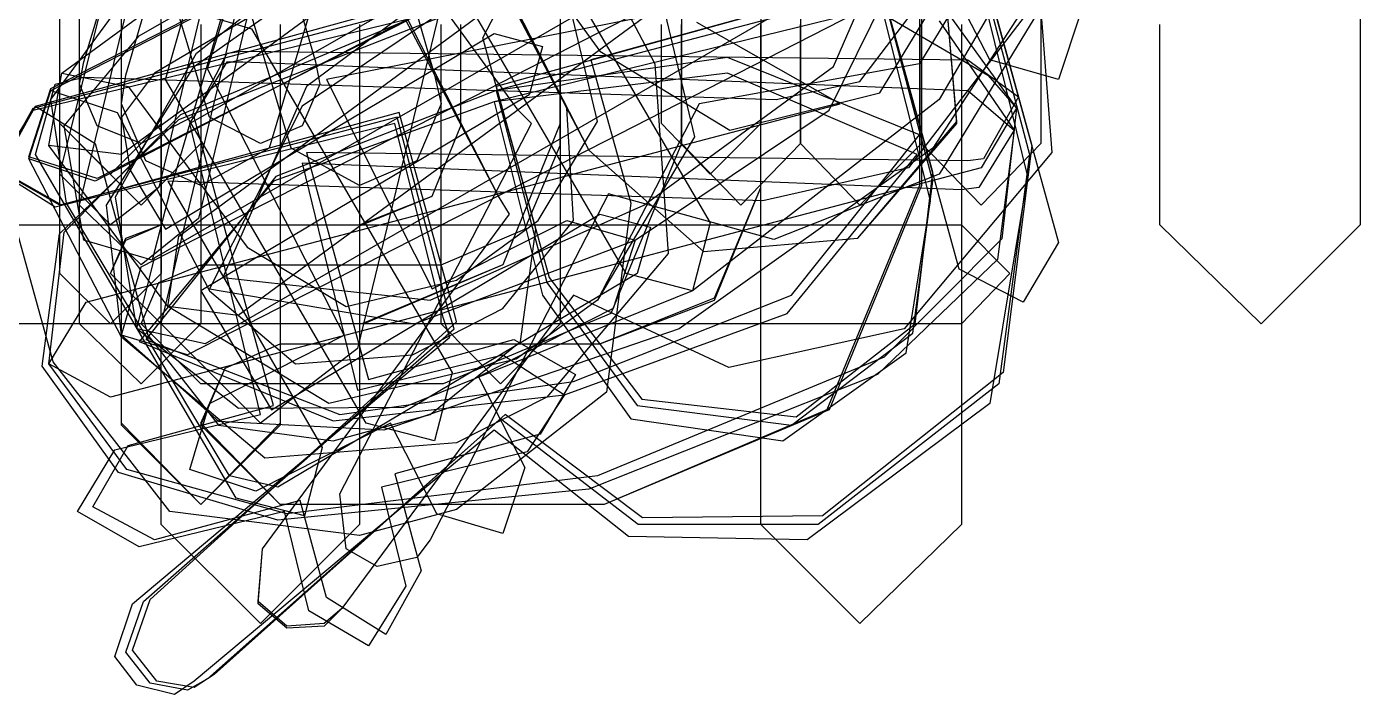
# Model space of a CAD drawing. Extents: x -1 to 315, y 0 to 224.
# Drawn here: x 0.044 to 0.926, y 222.077 to 222.519 of the extents above; entities that cross this region are included whole.
import ezdxf

# ---------------------------------------------------------------- set-up
doc = ezdxf.new("R2010")
doc.units = 0
doc.header["$MEASUREMENT"] = 0
doc.layers.add('UNDERLAY', color=8, linetype='Continuous')

msp = doc.modelspace()

# ---------------------------------------------------------------- linework, layer by layer
at = {"layer": 'UNDERLAY'}
for p, q in [((0.13272, 222.18967), (0.13272, 223.38101)), ((0.13272, 222.18967), (0.13272, 223.38101)), ((0.13272, 222.18967), (0.13272, 223.38101)), ((0.10646, 222.2567), (0.10646, 223.20885)), ((0.10646, 222.25529), (0.10646, 223.20885)), ((0.63441, 223.20885), (0.63441, 222.41404)), ((0.63587, 223.20885), (0.63587, 222.41404)), ((0.07875, 222.32232), (0.07875, 223.03669)), ((0.07875, 222.32232), (0.07875, 223.03669)), ((0.4769, 223.03669), (0.4769, 222.44191)), ((0.4769, 223.03669), (0.4769, 222.44191)), ((0.06563, 222.35583), (0.06563, 222.95097)), ((0.06563, 222.35583), (0.06563, 222.95097)), ((0.06563, 222.35583), (0.06563, 222.95097)), ((0.06563, 222.35583), (0.06563, 222.95097)), ((0.06563, 222.35583), (0.06563, 222.95097)), ((0.06563, 222.35583), (0.06563, 222.95097)), ((0.06563, 222.35583), (0.06563, 222.95097)), ((0.39669, 222.95097), (0.39669, 222.45496)), ((0.39669, 222.95097), (0.39669, 222.45496)), ((0.39669, 222.95097), (0.39669, 222.45496)), ((0.39669, 222.95097), (0.39669, 222.45496)), ((0.39669, 222.95097), (0.39669, 222.45496)), ((0.39669, 222.95097), (0.39669, 222.45496)), ((0.06709, 222.48848), (0.54545, 222.83984)), ((0.11813, 222.51317), (0.57754, 222.77564)), ((0.0598, 222.47825), (0.5892, 222.74953)), ((0.0598, 222.47684), (0.59066, 222.74953)), ((0.10938, 222.48707), (0.18084, 222.73189)), ((0.24356, 222.73189), (0.31356, 222.48707)), ((0.61108, 222.71743), (0.15168, 222.45496)), ((0.21876, 222.43874), (0.14001, 222.70297)), ((0.28293, 222.70297), (0.20418, 222.43874)), ((0.08167, 222.49589), (0.13563, 222.67792)), ((0.14438, 222.38053), (0.55857, 222.68533)), ((0.1823, 222.67792), (0.23481, 222.49589)), ((0.66213, 222.67968), (0.18376, 222.32796)), ((0.68108, 222.4973), (0.5892, 222.67369)), ((0.1648, 222.4592), (0.10501, 222.65781)), ((0.21147, 222.65781), (0.15313, 222.4592)), ((0.15605, 222.50153), (0.31939, 222.62994)), ((0.04813, 222.46519), (0.62421, 222.61689)), ((0.04959, 222.46661), (0.62421, 222.6243)), ((0.12834, 222.36606), (0.57316, 222.62253)), ((0.36315, 222.61689), (0.49586, 222.38935)), ((0.57754, 222.49271), (0.6315, 222.61689)), ((0.15459, 222.49271), (0.32523, 222.61407)), ((0.34565, 222.60948), (0.42294, 222.50294)), ((0.04813, 222.46378), (0.62712, 222.60525)), ((0.13272, 222.32232), (0.1998, 222.60243)), ((0.67671, 222.60666), (0.16188, 222.30927)), ((0.70004, 222.60243), (0.63441, 222.49447)), ((0.66504, 222.59925), (0.70879, 222.4405)), ((0.66504, 222.59925), (0.7263, 222.37629)), ((0.11959, 222.36007), (0.57754, 222.59502)), ((0.30627, 222.59361), (0.12834, 222.48848)), ((0.66504, 222.59361), (0.70733, 222.4345)), ((0.33106, 222.58761), (0.26252, 222.30609)), ((0.44044, 222.35583), (0.30773, 222.58337)), ((0.40107, 222.46519), (0.33981, 222.58337)), ((0.41273, 222.58337), (0.4594, 222.49447)), ((0.57462, 222.46378), (0.63587, 222.58761)), ((0.71025, 222.58902), (0.72192, 222.43591)), ((0.71025, 222.58761), (0.72192, 222.43591)), ((0.9261, 222.5862), (0.9261, 222.38794)), ((0.9261, 222.5862), (0.9261, 222.38794)), ((0.67962, 222.57314), (0.15022, 222.30186)), ((0.35294, 222.57173), (0.22897, 222.47966)), ((0.52066, 222.5802), (0.67962, 222.48707)), ((0.6665, 222.5802), (0.70588, 222.42004)), ((0.07875, 222.40099), (0.11959, 222.57032)), ((0.29168, 222.57032), (0.10646, 222.4345)), ((0.66942, 222.56856), (0.2421, 222.48424)), ((0.36898, 222.46378), (0.29168, 222.57032)), ((0.45649, 222.56856), (0.48566, 222.44614)), ((0.70246, 222.56538), (0.64754, 222.47084)), ((0.06563, 222.42145), (0.10063, 222.5615)), ((0.06563, 222.42145), (0.10063, 222.5615)), ((0.06563, 222.45496), (0.06563, 222.55409)), ((0.06563, 222.45496), (0.06563, 222.55409)), ((0.07875, 222.44191), (0.07875, 222.56009)), ((0.1648, 222.55409), (0.13126, 222.41263)), ((0.1648, 222.55409), (0.13126, 222.41263)), ((0.19835, 222.5615), (0.15751, 222.39217)), ((0.35585, 222.55409), (0.22606, 222.46661)), ((0.34565, 222.51176), (0.36752, 222.55409)), ((0.3544, 222.55409), (0.41565, 222.43732)), ((0.35585, 222.55409), (0.41565, 222.43732)), ((0.52941, 222.55409), (0.52941, 222.45496)), ((0.52941, 222.55409), (0.52941, 222.45496)), ((0.55566, 222.56009), (0.55566, 222.44191)), ((0.60816, 222.47543), (0.66066, 222.5615)), ((0.63587, 222.56009), (0.63587, 222.44191)), ((0.65921, 222.45638), (0.65046, 222.55833)), ((0.65921, 222.45496), (0.65046, 222.55692)), ((0.71463, 222.56009), (0.71463, 222.44191)), ((0.60816, 222.54986), (0.3544, 222.47966)), ((0.60816, 222.54986), (0.41711, 222.4973)), ((0.64316, 222.42286), (0.60816, 222.54986)), ((0.66066, 222.35866), (0.60816, 222.54986)), ((0.7263, 222.55127), (0.64754, 222.42145)), ((0.14584, 222.46096), (0.3369, 222.54104)), ((0.16334, 222.4913), (0.17793, 222.53822)), ((0.60962, 222.54386), (0.3544, 222.47684)), ((0.59504, 222.48283), (0.64025, 222.54245)), ((0.64316, 222.41686), (0.60962, 222.54386)), ((0.13563, 222.48424), (0.14876, 222.53081)), ((0.14438, 222.45779), (0.33835, 222.53363)), ((0.14876, 222.53081), (0.19251, 222.51776)), ((0.60962, 222.53222), (0.35294, 222.46943)), ((0.42148, 222.45638), (0.40398, 222.5294)), ((0.42148, 222.45638), (0.40398, 222.5294)), ((0.64171, 222.40381), (0.60962, 222.53222)), ((0.7036, 222.53183), (0.64316, 222.43874)), ((0.64777, 222.53593), (0.69858, 222.46519)), ((0.74088, 222.52799), (0.7263, 222.48424)), ((0.0598, 222.47084), (0.10063, 222.52658)), ((0.2946, 222.5234), (0.08896, 222.41686)), ((0.29606, 222.5234), (0.09042, 222.41863)), ((0.13272, 222.52058), (0.13272, 222.35583)), ((0.13272, 222.52058), (0.13272, 222.35583)), ((0.13272, 222.52058), (0.13272, 222.35583)), ((0.13272, 222.52058), (0.13272, 222.35583)), ((0.13272, 222.52058), (0.13272, 222.45496)), ((0.13272, 222.52058), (0.13272, 222.35583)), ((0.13272, 222.52058), (0.13272, 222.35583)), ((0.13272, 222.52058), (0.13272, 222.45496)), ((0.13272, 222.52058), (0.13272, 222.35583)), ((0.15897, 222.52058), (0.15897, 222.32232)), ((0.15897, 222.52058), (0.15897, 222.32232)), ((0.15897, 222.52058), (0.15897, 222.44191)), ((0.21147, 222.52058), (0.21147, 222.2567)), ((0.21147, 222.52058), (0.21147, 222.25529)), ((0.26397, 222.52058), (0.26397, 222.18967)), ((0.26397, 222.52058), (0.26397, 222.18967)), ((0.26397, 222.52058), (0.26397, 222.18967)), ((0.35585, 222.40699), (0.2946, 222.5234)), ((0.35585, 222.40699), (0.29606, 222.5234)), ((0.31794, 222.32232), (0.31794, 222.52058)), ((0.33106, 222.45355), (0.33106, 222.52058)), ((0.33106, 222.45355), (0.33106, 222.52058)), ((0.33106, 222.45355), (0.33106, 222.52058)), ((0.33106, 222.45355), (0.33106, 222.52058)), ((0.33106, 222.45355), (0.33106, 222.52058)), ((0.33106, 222.45355), (0.33106, 222.52058)), ((0.39669, 222.4405), (0.39669, 222.52058)), ((0.39669, 222.4405), (0.39669, 222.52058)), ((0.39669, 222.52058), (0.39669, 222.32232)), ((0.46378, 222.45496), (0.46378, 222.52058)), ((0.46378, 222.45496), (0.46378, 222.52058)), ((0.4769, 222.44191), (0.4769, 222.52058)), ((0.58191, 222.46802), (0.48711, 222.52199)), ((0.52941, 222.41263), (0.52941, 222.52058)), ((0.52941, 222.18967), (0.52941, 222.52058)), ((0.52941, 222.41263), (0.52941, 222.52058)), ((0.55566, 222.44191), (0.55566, 222.52058)), ((0.70442, 222.52658), (0.62712, 222.42568)), ((0.63587, 222.44191), (0.63587, 222.52058)), ((0.64745, 222.52305), (0.69712, 222.45073)), ((0.66213, 222.52058), (0.66213, 222.18967)), ((0.79338, 222.38794), (0.79338, 222.52058)), ((0.79338, 222.38794), (0.79338, 222.52058)), ((0.06855, 222.45355), (0.11813, 222.51317)), ((0.13563, 222.38511), (0.35294, 222.51458)), ((0.19251, 222.51776), (0.32523, 222.29022)), ((0.38065, 222.38511), (0.34565, 222.51176)), ((0.35294, 222.51458), (0.38502, 222.50612)), ((0.10245, 222.4065), (0.15605, 222.50153)), ((0.15459, 222.4592), (0.17647, 222.50153)), ((0.17647, 222.50153), (0.18668, 222.50294)), ((0.17647, 222.50153), (0.17647, 222.50153)), ((0.18668, 222.50294), (0.6665, 222.4973)), ((0.38502, 222.50612), (0.37627, 222.47401)), ((0.42294, 222.50294), (0.50899, 222.45073)), ((0.07875, 222.48107), (0.08167, 222.49589)), ((0.09662, 222.40103), (0.15459, 222.49271)), ((0.15168, 222.45496), (0.17647, 222.49589)), ((0.17647, 222.49589), (0.18668, 222.49589)), ((0.17647, 222.49589), (0.17647, 222.49589)), ((0.18668, 222.49589), (0.6665, 222.47684)), ((0.23481, 222.49589), (0.23772, 222.48107)), ((0.50753, 222.49871), (0.3544, 222.47684)), ((0.41711, 222.4973), (0.44336, 222.4024)), ((0.45211, 222.40099), (0.57754, 222.49271)), ((0.4594, 222.49447), (0.46815, 222.36889)), ((0.63441, 222.49447), (0.48857, 222.46802)), ((0.63441, 222.44756), (0.50753, 222.49871)), ((0.6665, 222.4973), (0.70004, 222.4726)), ((0.7263, 222.48424), (0.68108, 222.4973)), ((0.05834, 222.4405), (0.06709, 222.48848)), ((0.05834, 222.4405), (0.06709, 222.48848)), ((0.05834, 222.4405), (0.06709, 222.48848)), ((0.06271, 222.48107), (0.08167, 222.48566)), ((0.06709, 222.48848), (0.11084, 222.47966)), ((0.06709, 222.48848), (0.11084, 222.47966)), ((0.08167, 222.48566), (0.53962, 222.47084)), ((0.12834, 222.48848), (0.10646, 222.4592)), ((0.10646, 222.46802), (0.10938, 222.48707)), ((0.26835, 222.2567), (0.13563, 222.48424)), ((0.25377, 222.31491), (0.16334, 222.4913)), ((0.2421, 222.48424), (0.3121, 222.3456)), ((0.31356, 222.48707), (0.31794, 222.46802)), ((0.50753, 222.48848), (0.35294, 222.46943)), ((0.63295, 222.4345), (0.50753, 222.48848)), ((0.67962, 222.48707), (0.69858, 222.46519)), ((0.04521, 222.43309), (0.0598, 222.47825)), ((0.04521, 222.43168), (0.0598, 222.47684)), ((0.04521, 222.43168), (0.0598, 222.47684)), ((0.04959, 222.4345), (0.06271, 222.48107)), ((0.0598, 222.47684), (0.10355, 222.46237)), ((0.09042, 222.45355), (0.07875, 222.48107)), ((0.11084, 222.47966), (0.18959, 222.37312)), ((0.11084, 222.47966), (0.18959, 222.37312)), ((0.22897, 222.47966), (0.17355, 222.35301)), ((0.3544, 222.47684), (0.20855, 222.42004)), ((0.23772, 222.48107), (0.22606, 222.45355)), ((0.3544, 222.47966), (0.3894, 222.35301)), ((0.3544, 222.47684), (0.38794, 222.34984)), ((0.50899, 222.45073), (0.60816, 222.47543)), ((0.53962, 222.47084), (0.59504, 222.48283)), ((0.6665, 222.47684), (0.69712, 222.45073)), ((0.02625, 222.42427), (0.04959, 222.46661)), ((0.02625, 222.42427), (0.04959, 222.46661)), ((0.04959, 222.46661), (0.08896, 222.44191)), ((0.07, 222.4024), (0.0598, 222.47084)), ((0.08313, 222.33678), (0.58191, 222.46802)), ((0.12251, 222.43027), (0.10646, 222.46802)), ((0.37627, 222.47401), (0.15897, 222.34419)), ((0.22606, 222.46661), (0.1648, 222.3456)), ((0.35294, 222.46943), (0.2071, 222.41686)), ((0.31794, 222.46802), (0.30189, 222.43027)), ((0.35294, 222.46943), (0.38502, 222.34137)), ((0.48857, 222.46802), (0.42148, 222.33819)), ((0.64754, 222.47084), (0.48419, 222.34419)), ((0.70004, 222.4726), (0.67671, 222.43168)), ((0.02333, 222.42427), (0.04813, 222.46378)), ((0.02479, 222.42427), (0.04813, 222.46519)), ((0.06554, 222.38207), (0.14438, 222.45779)), ((0.28877, 222.4592), (0.06563, 222.40099)), ((0.29023, 222.46237), (0.06709, 222.40099)), ((0.06845, 222.38317), (0.14584, 222.46096)), ((0.10355, 222.46237), (0.1648, 222.34419)), ((0.10646, 222.4592), (0.1123, 222.42427)), ((0.15313, 222.4592), (0.11959, 222.44191)), ((0.2071, 222.26834), (0.15459, 222.4592)), ((0.19835, 222.44191), (0.1648, 222.4592)), ((0.32231, 222.33255), (0.28877, 222.4592)), ((0.32523, 222.33537), (0.29023, 222.46237)), ((0.37773, 222.45496), (0.36898, 222.46378)), ((0.40544, 222.39076), (0.40107, 222.46519)), ((0.44628, 222.37771), (0.57462, 222.46378)), ((0.69858, 222.46519), (0.67525, 222.42568)), ((0.69858, 222.46519), (0.68901, 222.37872)), ((0.28731, 222.45496), (0.06271, 222.39958)), ((0.09917, 222.42145), (0.06563, 222.45496)), ((0.09917, 222.42145), (0.06563, 222.45496)), ((0.08167, 222.37771), (0.06855, 222.45355)), ((0.11959, 222.44191), (0.09042, 222.45355)), ((0.13272, 222.45496), (0.09917, 222.42145)), ((0.13272, 222.45496), (0.09917, 222.42145)), ((0.15168, 222.45496), (0.13855, 222.40981)), ((0.19835, 222.26235), (0.15168, 222.45496)), ((0.22606, 222.45355), (0.19835, 222.44191)), ((0.25085, 222.20978), (0.37773, 222.45496)), ((0.31939, 222.32655), (0.28731, 222.45496)), ((0.3121, 222.40699), (0.33106, 222.45355)), ((0.3121, 222.40699), (0.33106, 222.45355)), ((0.3121, 222.40699), (0.33106, 222.45355)), ((0.3121, 222.40699), (0.33106, 222.45355)), ((0.3121, 222.40699), (0.33106, 222.45355)), ((0.3121, 222.40699), (0.33106, 222.45355)), ((0.33106, 222.45355), (0.33106, 222.45355)), ((0.33106, 222.45355), (0.33106, 222.45355)), ((0.33106, 222.45355), (0.33106, 222.45355)), ((0.33106, 222.45355), (0.33106, 222.45355)), ((0.33106, 222.45355), (0.33106, 222.45355)), ((0.33106, 222.45355), (0.33106, 222.45355)), ((0.39669, 222.45496), (0.35877, 222.36148)), ((0.39669, 222.45496), (0.35877, 222.36148)), ((0.39669, 222.45496), (0.35877, 222.36148)), ((0.39669, 222.45496), (0.35877, 222.36148)), ((0.39669, 222.45496), (0.35877, 222.36148)), ((0.39669, 222.45496), (0.35877, 222.36148)), ((0.38211, 222.39076), (0.42148, 222.45638)), ((0.38211, 222.39076), (0.42148, 222.45638)), ((0.49586, 222.42145), (0.46378, 222.45496)), ((0.49586, 222.42145), (0.46378, 222.45496)), ((0.52941, 222.45496), (0.49586, 222.42145)), ((0.52941, 222.45496), (0.49586, 222.42145)), ((0.59358, 222.37912), (0.65921, 222.45638)), ((0.59358, 222.37912), (0.65921, 222.45496)), ((0.69712, 222.45073), (0.67379, 222.41263)), ((0.69712, 222.45073), (0.6861, 222.36501)), ((0.10646, 222.4345), (0.05834, 222.4405)), ((0.13709, 222.33396), (0.05834, 222.4405)), ((0.13709, 222.33396), (0.05834, 222.4405)), ((0.11959, 222.40099), (0.07875, 222.44191)), ((0.08896, 222.44191), (0.12397, 222.31491)), ((0.15897, 222.44191), (0.11959, 222.40099)), ((0.37336, 222.38511), (0.39669, 222.4405)), ((0.37336, 222.38511), (0.39669, 222.4405)), ((0.39669, 222.4405), (0.39669, 222.4405)), ((0.39669, 222.4405), (0.39669, 222.4405)), ((0.48566, 222.44614), (0.42148, 222.33819)), ((0.4769, 222.44191), (0.43023, 222.32937)), ((0.4769, 222.44191), (0.43023, 222.32937)), ((0.51628, 222.40099), (0.4769, 222.44191)), ((0.55566, 222.44191), (0.51628, 222.40099)), ((0.54983, 222.34137), (0.63441, 222.44756)), ((0.59504, 222.40099), (0.55566, 222.44191)), ((0.63587, 222.44191), (0.59504, 222.40099)), ((0.67525, 222.40099), (0.63587, 222.44191)), ((0.71463, 222.44191), (0.67525, 222.40099)), ((0.70879, 222.4405), (0.68983, 222.29022)), ((0.09042, 222.41863), (0.04521, 222.43309)), ((0.08896, 222.41686), (0.04521, 222.43168)), ((0.10646, 222.3135), (0.04521, 222.43168)), ((0.1823, 222.20696), (0.04959, 222.4345)), ((0.20418, 222.43874), (0.15897, 222.41404)), ((0.26397, 222.41404), (0.21876, 222.43874)), ((0.6665, 222.43027), (0.22897, 222.43591)), ((0.22897, 222.43591), (0.26981, 222.28563)), ((0.41565, 222.43732), (0.49149, 222.3703)), ((0.41565, 222.43732), (0.49149, 222.3703)), ((0.64316, 222.43874), (0.47545, 222.31914)), ((0.54691, 222.32937), (0.63295, 222.4345)), ((0.72192, 222.43591), (0.62421, 222.31914)), ((0.72192, 222.43591), (0.62421, 222.31914)), ((0.67671, 222.43168), (0.6665, 222.43027)), ((0.70733, 222.4345), (0.68692, 222.28281)), ((0.06271, 222.39958), (0.02333, 222.42427)), ((0.06563, 222.40099), (0.02479, 222.42427)), ((0.06709, 222.40099), (0.02625, 222.42427)), ((0.06125, 222.29727), (0.02625, 222.42427)), ((0.67525, 222.42568), (0.09917, 222.27399)), ((0.1123, 222.42427), (0.13563, 222.38511)), ((0.15897, 222.41404), (0.12251, 222.43027)), ((0.66213, 222.41122), (0.22606, 222.42886)), ((0.22606, 222.42886), (0.26252, 222.27857)), ((0.30189, 222.43027), (0.26397, 222.41404)), ((0.62712, 222.42568), (0.53087, 222.40381)), ((0.6315, 222.32232), (0.64316, 222.42286)), ((0.09917, 222.38794), (0.06563, 222.42145)), ((0.09917, 222.38794), (0.06563, 222.42145)), ((0.2071, 222.41686), (0.11813, 222.31068)), ((0.20855, 222.42004), (0.12251, 222.31209)), ((0.53087, 222.40381), (0.13709, 222.41686)), ((0.13709, 222.41686), (0.23918, 222.24048)), ((0.64754, 222.42145), (0.53816, 222.37828)), ((0.63441, 222.41404), (0.57316, 222.26552)), ((0.63587, 222.41404), (0.57462, 222.26552)), ((0.63004, 222.31632), (0.64316, 222.41686)), ((0.70588, 222.42004), (0.68108, 222.26976)), ((0.13126, 222.41263), (0.09917, 222.38794)), ((0.13126, 222.41263), (0.09917, 222.38794)), ((0.11667, 222.31914), (0.10245, 222.4065)), ((0.13855, 222.40981), (0.12688, 222.36465)), ((0.26397, 222.38794), (0.3121, 222.40699)), ((0.26397, 222.38794), (0.3121, 222.40699)), ((0.26397, 222.38794), (0.3121, 222.40699)), ((0.26397, 222.38794), (0.3121, 222.40699)), ((0.26397, 222.38794), (0.3121, 222.40699)), ((0.26543, 222.38794), (0.3121, 222.40699)), ((0.42878, 222.4084), (0.31064, 222.17944)), ((0.36315, 222.39499), (0.35585, 222.40699)), ((0.36315, 222.39499), (0.35585, 222.40699)), ((0.53816, 222.37828), (0.42878, 222.4084)), ((0.42878, 222.4084), (0.42878, 222.4084)), ((0.49878, 222.33961), (0.52941, 222.41263)), ((0.49878, 222.33819), (0.52941, 222.41263)), ((0.52941, 222.41263), (0.52941, 222.41263)), ((0.52941, 222.41263), (0.52941, 222.41263)), ((0.67379, 222.41263), (0.66213, 222.41122)), ((0.17793, 222.22178), (0.07, 222.4024)), ((0.11959, 222.36148), (0.07875, 222.40099)), ((0.10646, 222.31491), (0.09662, 222.40103)), ((0.31064, 222.33819), (0.45211, 222.40099)), ((0.44336, 222.4024), (0.42732, 222.27716)), ((0.45211, 222.40099), (0.45211, 222.40099)), ((0.62566, 222.30327), (0.64171, 222.40381)), ((-0.06563, 222.38794), (0.66213, 222.38794)), ((0.10938, 222.37912), (0.13272, 222.38794)), ((0.10938, 222.37771), (0.13272, 222.38794)), ((0.10938, 222.37912), (0.13272, 222.38794)), ((0.10938, 222.37912), (0.13272, 222.38794)), ((0.10938, 222.37912), (0.13272, 222.38794)), ((0.10938, 222.37912), (0.13272, 222.38794)), ((0.15751, 222.39217), (0.11959, 222.36148)), ((0.13272, 222.38794), (0.26397, 222.38794)), ((0.13272, 222.38794), (0.26543, 222.38794)), ((0.13272, 222.38794), (0.26397, 222.38794)), ((0.13272, 222.38794), (0.26397, 222.38794)), ((0.13272, 222.38794), (0.26397, 222.38794)), ((0.13272, 222.38794), (0.26397, 222.38794)), ((0.1998, 222.17345), (0.36315, 222.39499)), ((0.1998, 222.17345), (0.36315, 222.39499)), ((0.20564, 222.26552), (0.42294, 222.39499)), ((0.3121, 222.3456), (0.40107, 222.39076)), ((0.32815, 222.35125), (0.38211, 222.39076)), ((0.32815, 222.35125), (0.38211, 222.39076)), ((0.35877, 222.33255), (0.40544, 222.39076)), ((0.40107, 222.39076), (0.44628, 222.37771)), ((0.42294, 222.39499), (0.45649, 222.38652)), ((0.45649, 222.38652), (0.44773, 222.35583)), ((0.49586, 222.38935), (0.48419, 222.34419)), ((0.66213, 222.38794), (0.69421, 222.35583)), ((0.86047, 222.32232), (0.79338, 222.38794)), ((0.86047, 222.32232), (0.79338, 222.38794)), ((0.9261, 222.38794), (0.86047, 222.32232)), ((0.9261, 222.38794), (0.86047, 222.32232)), ((0.05396, 222.29445), (0.06554, 222.38207)), ((0.05834, 222.29586), (0.06845, 222.38317)), ((0.12688, 222.36465), (0.08167, 222.37771)), ((0.09917, 222.35583), (0.10938, 222.37912)), ((0.09917, 222.35583), (0.10938, 222.37912)), ((0.09917, 222.35583), (0.10938, 222.37912)), ((0.09917, 222.35583), (0.10938, 222.37912)), ((0.09917, 222.35583), (0.10938, 222.37912)), ((0.09917, 222.35583), (0.10938, 222.37771)), ((0.13709, 222.33396), (0.14438, 222.38053)), ((0.30044, 222.32232), (0.44628, 222.37771)), ((0.31794, 222.36148), (0.37336, 222.38511)), ((0.31794, 222.36148), (0.37336, 222.38511)), ((0.37044, 222.31068), (0.38065, 222.38511)), ((0.44628, 222.37771), (0.43169, 222.33255)), ((0.44628, 222.37771), (0.44628, 222.37771)), ((0.49149, 222.3703), (0.59358, 222.37912)), ((0.49149, 222.3703), (0.59358, 222.37912)), ((0.68901, 222.37872), (0.61108, 222.30045)), ((0.18959, 222.37312), (0.25522, 222.33396)), ((0.18959, 222.37312), (0.25522, 222.33396)), ((0.46815, 222.36889), (0.38794, 222.27399)), ((0.7263, 222.37629), (0.70296, 222.33678)), ((0.10646, 222.31491), (0.11959, 222.36007)), ((0.11667, 222.31914), (0.12834, 222.36606)), ((0.13126, 222.34984), (0.15897, 222.36148)), ((0.13126, 222.34984), (0.15897, 222.36148)), ((0.15897, 222.36148), (0.31794, 222.36148)), ((0.15897, 222.36148), (0.31794, 222.36148)), ((0.35877, 222.36148), (0.26543, 222.32232)), ((0.35877, 222.36148), (0.26543, 222.32232)), ((0.35877, 222.36148), (0.26543, 222.32232)), ((0.35877, 222.36148), (0.26543, 222.32232)), ((0.35877, 222.36148), (0.26543, 222.32232)), ((0.35877, 222.36148), (0.26689, 222.32232)), ((0.6861, 222.36501), (0.6067, 222.28881)), ((0.09917, 222.32232), (0.06563, 222.35583)), ((0.09917, 222.32232), (0.06563, 222.35583)), ((0.09917, 222.32232), (0.06563, 222.35583)), ((0.09917, 222.32232), (0.06563, 222.35583)), ((0.09917, 222.32232), (0.06563, 222.35583)), ((0.09917, 222.32232), (0.06563, 222.35583)), ((0.09917, 222.32232), (0.06563, 222.35583)), ((0.13272, 222.35583), (0.09917, 222.32232)), ((0.13272, 222.32232), (0.09917, 222.35583)), ((0.13272, 222.32232), (0.09917, 222.35583)), ((0.13272, 222.35583), (0.09917, 222.32232)), ((0.13272, 222.32232), (0.09917, 222.35583)), ((0.13272, 222.35583), (0.09917, 222.32232)), ((0.13272, 222.35583), (0.09917, 222.32232)), ((0.13272, 222.32232), (0.09917, 222.35583)), ((0.13272, 222.35583), (0.09917, 222.32232)), ((0.13272, 222.32232), (0.09917, 222.35583)), ((0.13272, 222.32232), (0.09917, 222.35583)), ((0.13272, 222.35583), (0.09917, 222.32232)), ((0.13272, 222.35583), (0.09917, 222.32232)), ((0.17355, 222.35301), (0.31064, 222.33819)), ((0.44773, 222.35583), (0.21001, 222.21437)), ((0.25522, 222.33396), (0.32815, 222.35125)), ((0.25522, 222.33396), (0.32815, 222.35125)), ((0.3894, 222.35301), (0.45065, 222.27258)), ((0.48419, 222.34419), (0.44044, 222.35583)), ((0.44044, 222.35583), (0.44044, 222.35583)), ((0.70296, 222.33678), (0.66066, 222.35866)), ((0.69421, 222.35583), (0.66213, 222.32232)), ((0.69421, 222.35583), (0.69421, 222.35583)), ((0.11959, 222.32232), (0.13126, 222.34984)), ((0.11959, 222.32232), (0.13126, 222.34984)), ((0.15897, 222.34419), (0.20564, 222.26552)), ((0.1648, 222.3456), (0.30044, 222.32232)), ((0.1648, 222.34419), (0.22168, 222.29586)), ((0.48419, 222.34419), (0.29314, 222.26693)), ((0.38794, 222.34984), (0.44773, 222.26834)), ((0.48419, 222.34419), (0.48419, 222.34419)), ((0.05834, 222.29586), (0.08313, 222.33678)), ((0.18376, 222.32796), (0.13709, 222.33396)), ((0.24356, 222.26976), (0.13709, 222.33396)), ((0.24356, 222.26976), (0.13709, 222.33396)), ((0.40544, 222.34137), (0.25231, 222.13394)), ((0.40544, 222.34137), (0.25231, 222.13394)), ((0.32815, 222.32373), (0.32523, 222.33537)), ((0.42148, 222.33819), (0.36752, 222.29904)), ((0.42148, 222.33819), (0.36752, 222.29904)), ((0.38502, 222.34137), (0.44336, 222.25952)), ((0.40544, 222.28422), (0.54983, 222.34137)), ((0.50826, 222.29361), (0.40544, 222.34137)), ((0.40544, 222.34137), (0.40544, 222.34137)), ((0.50826, 222.29361), (0.40544, 222.34137)), ((0.40544, 222.34137), (0.40544, 222.34137)), ((0.42294, 222.30927), (0.49878, 222.33961)), ((0.42294, 222.30927), (0.49878, 222.33819)), ((0.29898, 222.30186), (0.35877, 222.33255)), ((0.43023, 222.32937), (0.31939, 222.28281)), ((0.43023, 222.32937), (0.31939, 222.28281)), ((0.32377, 222.3135), (0.31939, 222.32655)), ((0.32669, 222.31914), (0.32231, 222.33255)), ((0.43169, 222.33255), (0.34273, 222.28739)), ((0.39961, 222.2754), (0.54691, 222.32937)), ((0.66213, 222.32232), (-0.06563, 222.32232)), ((0.11959, 222.28281), (0.07875, 222.32232)), ((0.11959, 222.28281), (0.07875, 222.32232)), ((0.16188, 222.30927), (0.11667, 222.31914)), ((0.18399, 222.26632), (0.11667, 222.31914)), ((0.15897, 222.32232), (0.11959, 222.28281)), ((0.15897, 222.28281), (0.11959, 222.32232)), ((0.15897, 222.32232), (0.11959, 222.28281)), ((0.15897, 222.28281), (0.11959, 222.32232)), ((0.12105, 222.13852), (0.32669, 222.31914)), ((0.12542, 222.13993), (0.32815, 222.32373)), ((0.26543, 222.32232), (0.13272, 222.32232)), ((0.26689, 222.32232), (0.13272, 222.32232)), ((0.26543, 222.32232), (0.13272, 222.32232)), ((0.26543, 222.32232), (0.13272, 222.32232)), ((0.26543, 222.32232), (0.13272, 222.32232)), ((0.19835, 222.2567), (0.13272, 222.32232)), ((0.26543, 222.32232), (0.13272, 222.32232)), ((0.47545, 222.31914), (0.28002, 222.25212)), ((0.35731, 222.28281), (0.31794, 222.32232)), ((0.39669, 222.32232), (0.35731, 222.28281)), ((0.47545, 222.31914), (0.47545, 222.31914)), ((0.62421, 222.31914), (0.50826, 222.29361)), ((0.62421, 222.31914), (0.50826, 222.29361)), ((0.54983, 222.25529), (0.63004, 222.31632)), ((0.55274, 222.26094), (0.6315, 222.32232)), ((0.15022, 222.30186), (0.10646, 222.31491)), ((0.17095, 222.25772), (0.10646, 222.31491)), ((0.20126, 222.23342), (0.10646, 222.3135)), ((0.11376, 222.13711), (0.32377, 222.3135)), ((0.11813, 222.31068), (0.24647, 222.25811)), ((0.12251, 222.31209), (0.25085, 222.26235)), ((0.12397, 222.31491), (0.17064, 222.25529)), ((0.1648, 222.26976), (0.25377, 222.31491)), ((0.17501, 222.29304), (0.21147, 222.30927)), ((0.17501, 222.29304), (0.21147, 222.30927)), ((0.21147, 222.30927), (0.42294, 222.30927)), ((0.21147, 222.30927), (0.42294, 222.30927)), ((0.26981, 222.28563), (0.36606, 222.31209)), ((0.31064, 222.26235), (0.37044, 222.31068)), ((0.36606, 222.31209), (0.4069, 222.28881)), ((0.26252, 222.30609), (0.19835, 222.2567)), ((0.22168, 222.29586), (0.29898, 222.30186)), ((0.36752, 222.29904), (0.24356, 222.26976)), ((0.36752, 222.29904), (0.24356, 222.26976)), ((0.26252, 222.27857), (0.35877, 222.30186)), ((0.35877, 222.30186), (0.39961, 222.2754)), ((0.61108, 222.30045), (0.42148, 222.22178)), ((0.54399, 222.24506), (0.62566, 222.30327)), ((0.10451, 222.22403), (0.05396, 222.29445)), ((0.09917, 222.27399), (0.05834, 222.29586)), ((0.11002, 222.22606), (0.05834, 222.29586)), ((0.13855, 222.19814), (0.06125, 222.29727)), ((0.15897, 222.2567), (0.17501, 222.29304)), ((0.15897, 222.25529), (0.17501, 222.29304)), ((0.32523, 222.29022), (0.31356, 222.24506)), ((0.68983, 222.29022), (0.57024, 222.19532)), ((0.31939, 222.28281), (0.15897, 222.28281)), ((0.31939, 222.28281), (0.15897, 222.28281)), ((0.25085, 222.26235), (0.40544, 222.28422)), ((0.34273, 222.28739), (0.37336, 222.22742)), ((0.4069, 222.28881), (0.38356, 222.24929)), ((0.40544, 222.28422), (0.40544, 222.28422)), ((0.6067, 222.28881), (0.41565, 222.21296)), ((0.68692, 222.28281), (0.56733, 222.18967)), ((0.24647, 222.25811), (0.39961, 222.2754)), ((0.42732, 222.27716), (0.32815, 222.19955)), ((0.38794, 222.27399), (0.32815, 222.24365)), ((0.39961, 222.2754), (0.37482, 222.23765)), ((0.39961, 222.2754), (0.39961, 222.2754)), ((0.45065, 222.27258), (0.55274, 222.26094)), ((0.11084, 222.24189), (0.2071, 222.26834)), ((0.15168, 222.22601), (0.1648, 222.26976)), ((0.29314, 222.26693), (0.18399, 222.26632)), ((0.57316, 222.26552), (0.42586, 222.20273)), ((0.57462, 222.26552), (0.42586, 222.20273)), ((0.44773, 222.26834), (0.54983, 222.25529)), ((0.68108, 222.26976), (0.56003, 222.17944)), ((0.10209, 222.23906), (0.19835, 222.26235)), ((0.15897, 222.20273), (0.10646, 222.2567)), ((0.15897, 222.20273), (0.10646, 222.25529)), ((0.21147, 222.2567), (0.15897, 222.20273)), ((0.21147, 222.20273), (0.15897, 222.2567)), ((0.21147, 222.25529), (0.15897, 222.20273)), ((0.21147, 222.20273), (0.15897, 222.25529)), ((0.35731, 222.25952), (0.16334, 222.08737)), ((0.36023, 222.26235), (0.16772, 222.09019)), ((0.17064, 222.25529), (0.24647, 222.24506)), ((0.28002, 222.25212), (0.17095, 222.25772)), ((0.28439, 222.2567), (0.19543, 222.21155)), ((0.24647, 222.24506), (0.31064, 222.26235)), ((0.31356, 222.24506), (0.26835, 222.2567)), ((0.26835, 222.2567), (0.26835, 222.2567)), ((0.31502, 222.19673), (0.28439, 222.2567)), ((0.44837, 222.18954), (0.35731, 222.25952)), ((0.35731, 222.25952), (0.35731, 222.25952)), ((0.45129, 222.19404), (0.36023, 222.26235)), ((0.36023, 222.26235), (0.36023, 222.26235)), ((0.44336, 222.25952), (0.54399, 222.24506)), ((0.35294, 222.25212), (0.15459, 222.08596)), ((0.38356, 222.24929), (0.28731, 222.22319)), ((0.44186, 222.18165), (0.35294, 222.25212)), ((0.35294, 222.25212), (0.35294, 222.25212)), ((0.0773, 222.19814), (0.10209, 222.23906)), ((0.08751, 222.20132), (0.11084, 222.24189)), ((0.32815, 222.24365), (0.20126, 222.23342)), ((0.23918, 222.24048), (0.22751, 222.19532)), ((0.37482, 222.23765), (0.27856, 222.21437)), ((0.21001, 222.1925), (0.10451, 222.22403)), ((0.21585, 222.19673), (0.11002, 222.22606)), ((0.19543, 222.21155), (0.15168, 222.22601)), ((0.21001, 222.21437), (0.17793, 222.22178)), ((0.17793, 222.22178), (0.17793, 222.22178)), ((0.42148, 222.22178), (0.21585, 222.19673)), ((0.28731, 222.22319), (0.30481, 222.15898)), ((0.37336, 222.22742), (0.35877, 222.18368)), ((0.42148, 222.22178), (0.42148, 222.22178)), ((0.41565, 222.21296), (0.21001, 222.1925)), ((0.27856, 222.21437), (0.2946, 222.14875)), ((0.41565, 222.21296), (0.41565, 222.21296)), ((0.12834, 222.17944), (0.08751, 222.20132)), ((0.2246, 222.20555), (0.12834, 222.17944)), ((0.22751, 222.19532), (0.1823, 222.20696)), ((0.42586, 222.20273), (0.21147, 222.20273)), ((0.42586, 222.20273), (0.21147, 222.20273)), ((0.2421, 222.14134), (0.2246, 222.20555)), ((0.25522, 222.17345), (0.25085, 222.20978)), ((0.11813, 222.17486), (0.0773, 222.19814)), ((0.21439, 222.19814), (0.11813, 222.17486)), ((0.26397, 222.18227), (0.13855, 222.19814)), ((0.23043, 222.13252), (0.21439, 222.19814)), ((0.32815, 222.19955), (0.26397, 222.18227)), ((0.35877, 222.18368), (0.31502, 222.19673)), ((0.57024, 222.19532), (0.45129, 222.19404)), ((0.19835, 222.12406), (0.13272, 222.18967)), ((0.19835, 222.12406), (0.13272, 222.18967)), ((0.19835, 222.12406), (0.13272, 222.18967)), ((0.26397, 222.18967), (0.19835, 222.12406)), ((0.26397, 222.18967), (0.19835, 222.12406)), ((0.26397, 222.18967), (0.19835, 222.12406)), ((0.56733, 222.18967), (0.44837, 222.18954)), ((0.59504, 222.12406), (0.52941, 222.18967)), ((0.66213, 222.18967), (0.59504, 222.12406)), ((0.31064, 222.17944), (0.30189, 222.1678)), ((0.56003, 222.17944), (0.44186, 222.18165)), ((0.19689, 222.13852), (0.1998, 222.17345)), ((0.19689, 222.13711), (0.1998, 222.17345)), ((0.27564, 222.16181), (0.25522, 222.17345)), ((0.30189, 222.1678), (0.27564, 222.16181)), ((0.30481, 222.15898), (0.28148, 222.11665)), ((0.2946, 222.14875), (0.26981, 222.10924)), ((0.11376, 222.10642), (0.12542, 222.13993)), ((0.28148, 222.11665), (0.2421, 222.14134)), ((0.10209, 222.10219), (0.11376, 222.13711)), ((0.10938, 222.10501), (0.12105, 222.13852)), ((0.21585, 222.12229), (0.19689, 222.13852)), ((0.21585, 222.12088), (0.19689, 222.13711)), ((0.26981, 222.10924), (0.23043, 222.13252)), ((0.25231, 222.13394), (0.24064, 222.12406)), ((0.25231, 222.13394), (0.24064, 222.12229)), ((0.24064, 222.12406), (0.21585, 222.12229)), ((0.24064, 222.12229), (0.21585, 222.12088)), ((0.12542, 222.08455), (0.10938, 222.10501)), ((0.1298, 222.08596), (0.11376, 222.10642)), ((0.11667, 222.08314), (0.10209, 222.10219)), ((0.16334, 222.08737), (0.15022, 222.07996)), ((0.16772, 222.09019), (0.15459, 222.08173)), ((0.14147, 222.07714), (0.11667, 222.08314)), ((0.15022, 222.07996), (0.12542, 222.08455)), ((0.15459, 222.08173), (0.1298, 222.08596)), ((0.15459, 222.08596), (0.14147, 222.07714))]:
    msp.add_line(p, q, dxfattribs=at)

doc.saveas('drawing.dxf')
